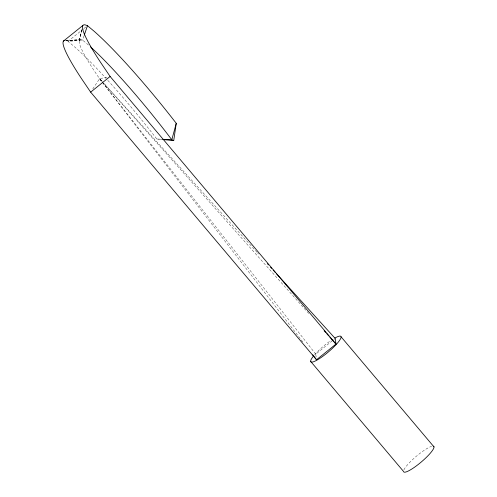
<?xml version="1.0" encoding="UTF-8"?>
<svg xmlns="http://www.w3.org/2000/svg" width="497" height="497" viewBox="0 0 497 497"><rect width="100%" height="100%" fill="white"/><g stroke="black" fill="none" stroke-linecap="round" stroke-linejoin="round"><path stroke-width="0.37" stroke-dasharray="2.48 1.86" d="M81.806 29.696L79.166 41.636L81.868 29.863M79.383 40.474L81.831 29.957M84.061 35.815L82.608 40.158A87.143 10.244 51.2 0 0 99.599 78.706L303.742 343.178M92.784 88.944L99.599 78.706L107.868 76.948M83.334 29.006L67.996 41.357L65.803 40.574L81.11 39.729M83.925 28.534L86.869 26.155M316.135 356.945L315.738 354.137L335.208 338.469M65.803 40.574L80.036 39.835L64.349 40.524M107.756 80.315A124.84 14.674 51.2 0 1 156.785 138.98L162.047 139.259M156.785 138.98L162.177 139.489M315.738 354.137L99.599 78.706L103.252 82.726M257.017 252.265L103.767 83.303L309.153 313.942M257.539 252.836L258.583 253.986M99.599 78.706L103.214 82.757M403.893 469.876A19.694 3.777 -40.2 0 1 416.163 456.42A19.694 3.777 -40.2 0 1 431.651 446.349M314.657 354.678A19.694 3.777 -40.2 0 1 331.126 340.358M88.429 45.028A116.149 13.649 51.2 0 0 82.608 40.158L67.996 41.357L74.637 46.911A124.84 14.674 51.2 0 1 106.184 78.594"/><path stroke-width="0.75" d="M162.948 139.558L173.733 140.576L176.249 123.306A124.84 14.674 51.2 0 0 94.101 31.23L87.46 25.682L85.267 24.9A106.408 12.506 51.2 0 0 100.723 62.585L110.123 76.47L335.991 344.073L316.527 359.747L90.653 92.144L81.266 78.265A106.408 12.506 51.2 0 1 64.349 40.524M176.249 123.306L171.813 139.787L162.799 139.303M84.304 35.094L87.46 25.682M63.417 41.127L82.881 25.453M90.653 92.144L110.123 76.47M173.733 140.576L171.813 139.787A116.149 13.649 51.2 0 0 90.566 46.942M267.442 263.758L268.486 264.907M270.573 267.206L271.611 268.355M273.176 270.076L275.263 272.375M276.301 273.524L335.208 338.469L335.991 344.073L329.797 337.121M324.125 330.747L325.672 332.487M326.703 333.642L328.766 335.96M341.097 336.842L433.999 446.902M310.631 361.369L403.533 471.436A19.694 3.777 -40.2 0 0 421.363 461.918A19.694 3.777 -40.2 0 0 433.322 446.182M312.737 354.839L316.527 359.747M334.978 337.979A19.694 3.777 -40.2 0 1 338.09 342.34A19.694 3.777 -40.2 0 1 316.757 360.238A19.694 3.777 -40.2 0 1 313.644 355.877"/></g></svg>
